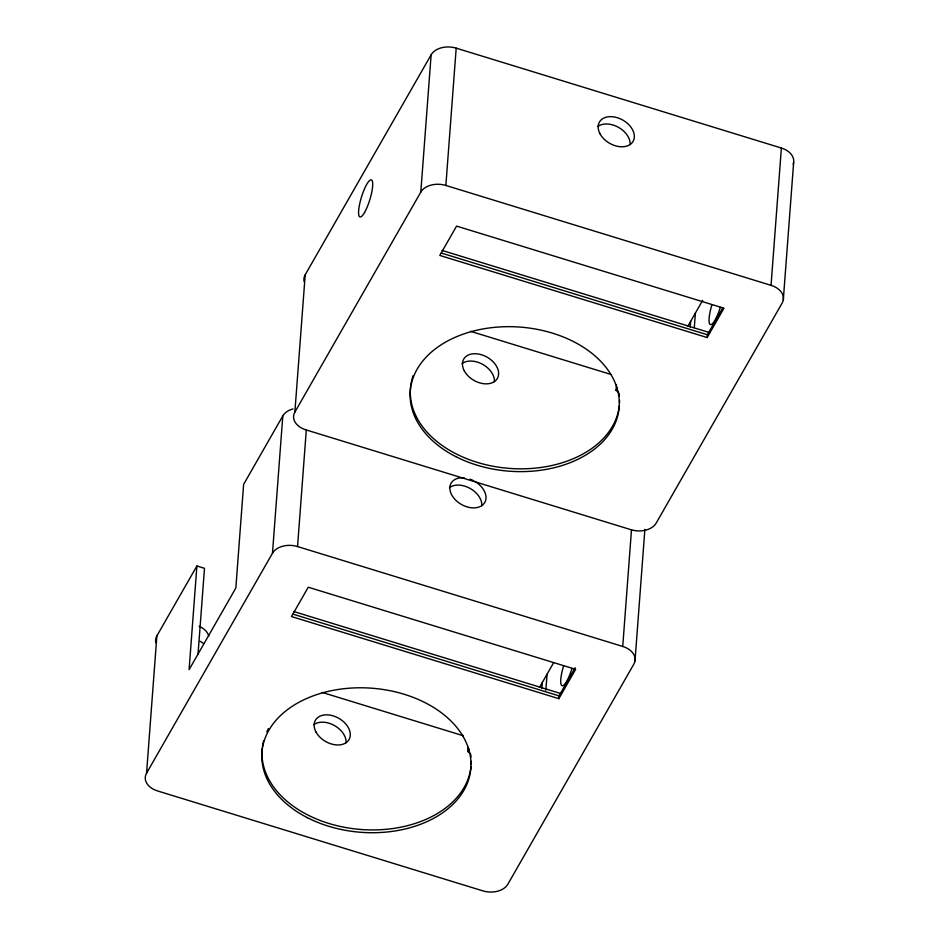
<?xml version="1.0" encoding="UTF-8"?>
<svg xmlns="http://www.w3.org/2000/svg" width="939" height="939" viewBox="0 0 939 939"><rect width="100%" height="100%" fill="white"/><g stroke="black" fill="none" stroke-linecap="round" stroke-linejoin="round"><path stroke-width="1.41" d="M631.513 529.596L622.733 646.443A19.402 13.381 4.3 0 1 633.802 664.213L507.87 884.186A19.402 13.381 4.3 0 1 482.81 890.853L157.623 790.967A19.402 13.381 4.3 0 1 146.554 773.196L156.872 635.891L196.897 565.982L204.491 568.306L198.012 654.471M196.897 565.982L189.103 669.66L235.83 588.037L243.624 484.36L282.803 415.93A19.402 13.381 4.3 0 1 293.038 408.911M146.554 773.196L272.474 553.235L282.803 415.93M781.377 148.033L771.048 285.339A19.402 13.381 4.3 0 1 782.128 303.109L656.197 523.07A19.402 13.381 4.3 0 1 631.137 529.749L305.95 429.862A19.402 13.381 4.3 0 1 294.869 412.092L305.198 274.787L431.13 54.814A19.402 13.381 4.3 0 1 456.19 48.147L781.377 148.033A19.402 13.381 4.3 0 1 793.209 164.161M272.474 553.235A19.402 13.381 4.3 0 1 297.546 546.557L306.325 429.71M294.869 412.092L420.801 192.119L431.13 54.814M420.801 192.119A19.402 13.381 4.3 0 1 445.861 185.453L456.19 48.147M469.934 753.289L467.739 751.458L468.056 747.256M541.897 688.275L542.343 682.442M545.864 690.235L547.073 674.167M558.846 698.675L575.63 669.343L308.262 587.215L291.466 616.547L558.846 698.675L559.057 695.869L575.149 667.758M618.261 392.173L616.054 390.354L616.477 384.744M634.999 660.868L644.882 529.396M690.224 327.159L690.658 321.338M694.297 327.664L695.4 313.063M707.173 337.559L723.957 308.227L456.577 226.099L439.792 255.431L707.173 337.559L707.384 334.754L722.772 307.875M783.314 299.752L793.643 162.447M616.054 390.354L617.463 387.901M687.759 326.396L702.665 300.374M467.739 751.458L469.136 749.017M539.444 687.512L553.611 662.746M445.861 185.453L771.048 285.339M442.034 250.408L709.849 332.664M441.4 253.061L707.384 334.754M470.498 331.303L611.524 374.626M297.546 546.557L622.733 646.443M293.719 611.524L561.522 693.78M293.074 614.165L559.057 695.869M322.171 692.419L463.209 735.73M597.861 126.46A19.402 13.346 29.8 0 1 618.496 127.352A19.402 13.346 29.8 0 1 630.128 144.594M462.141 363.546A19.402 13.346 29.8 0 1 482.775 364.426A19.402 13.346 29.8 0 1 494.407 381.668M720.319 307.346A19.402 4.39 -72.9 0 1 710.424 324.624A19.402 4.39 -72.9 0 1 711.915 304.811M304.119 281.641A19.402 13.381 4.3 0 1 305.198 274.787M619.247 405.859A104.769 72.256 4.3 0 1 507.095 468.197A104.769 72.256 4.3 0 1 410.601 386.821M410.777 385.413A104.769 72.256 4.3 0 1 411.54 381.211M411.869 379.826A104.769 72.256 4.3 0 1 413.113 375.706M619.001 393.089A104.769 72.256 4.3 0 1 619.341 395.929M619.54 400.202A104.769 72.256 4.3 0 1 619.47 403.042M474.735 481.343A19.402 13.346 29.8 0 1 481.625 505.757A19.402 13.346 29.8 0 1 452.328 495.992A19.402 13.346 29.8 0 1 464.277 477.857M470.157 479.207A19.402 13.346 29.8 0 1 473.62 480.733M449.535 487.576A19.402 13.346 29.8 0 1 470.169 488.456A19.402 13.346 29.8 0 1 481.801 505.71M313.814 724.65A19.402 13.346 29.8 0 1 334.448 725.542A19.402 13.346 29.8 0 1 346.08 742.784M571.992 668.462A19.402 4.39 -72.9 0 1 562.097 685.74A19.402 4.39 -72.9 0 1 563.588 665.927M155.804 642.746A19.402 13.381 4.3 0 1 156.872 635.891M199.091 626.278A19.015 13.111 4.3 0 1 208.74 636.161M200.136 641.29A19.015 13.111 4.3 0 1 203.716 643.802M470.92 766.975A104.769 72.256 4.3 0 1 358.768 829.301A104.769 72.256 4.3 0 1 262.274 747.937M262.451 746.528A104.769 72.256 4.3 0 1 263.554 740.941M266.782 731.868A104.769 72.256 4.3 0 1 268.437 728.57M470.674 754.193A104.769 72.256 4.3 0 1 471.014 757.045M471.214 761.306A104.769 72.256 4.3 0 1 471.155 764.146M600.08 133.913A19.402 13.346 29.8 0 0 631.372 143.526A19.402 13.346 29.8 0 0 617.31 117.704A19.402 13.346 29.8 0 0 600.08 133.913M464.359 370.987A19.402 13.346 29.8 0 0 495.651 380.6A19.402 13.346 29.8 0 0 481.59 354.778A19.402 13.346 29.8 0 0 464.359 370.987M364.578 212.437A19.402 4.39 -72.9 0 0 372.22 180.84A19.402 4.39 -72.9 0 0 360.107 202.002A19.402 4.39 -72.9 0 0 364.578 212.437M455.767 456.612A104.769 72.256 4.3 0 0 619.036 408.665A104.769 72.256 4.3 0 0 469.336 332.16A104.769 72.256 4.3 0 0 455.767 456.612M316.044 732.103A19.402 13.346 29.8 0 0 347.324 741.716A19.402 13.346 29.8 0 0 333.263 715.894A19.402 13.346 29.8 0 0 316.044 732.103M307.452 817.716A104.769 72.256 4.3 0 0 470.709 769.78A104.769 72.256 4.3 0 0 321.009 693.275A104.769 72.256 4.3 0 0 307.452 817.716"/></g></svg>
